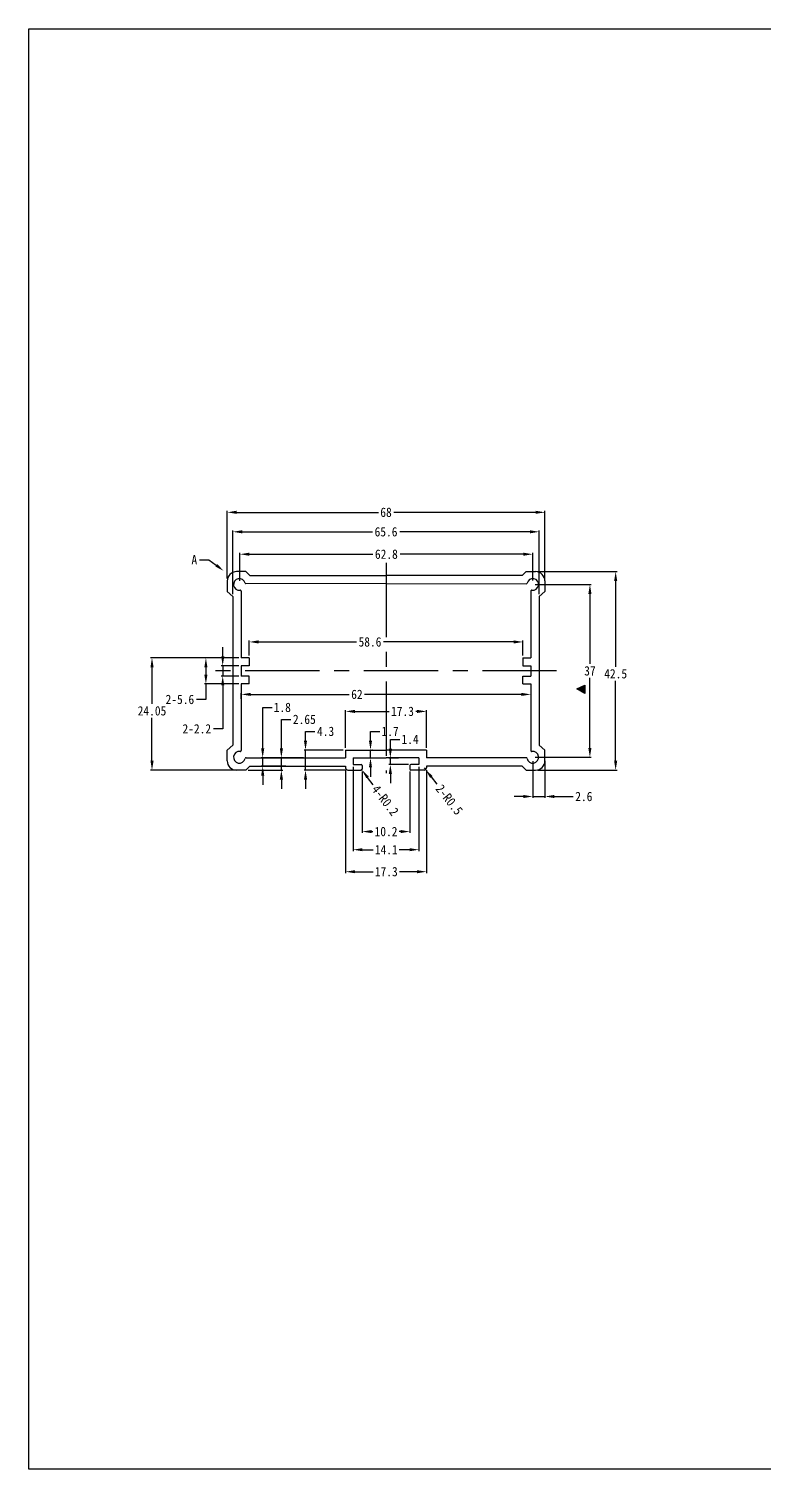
# Model space of a CAD drawing. Header units: millimetres. Extents: x 43 to 560, y -221 to 88.
# Drawn here: x 42.9 to 200.3, y -220.6 to 87.8 of the extents above; entities that cross this region are included whole.
import ezdxf

# ---------------------------------------------------------------- set-up
doc = ezdxf.new("R2010")
doc.units = ezdxf.units.MM
doc.header["$LTSCALE"] = 0.5
doc.linetypes.add('CENTER', pattern=[50.8, 31.75, -6.35, 6.35, -6.35])
doc.layers.get('0').update_dxf_attribs({"lineweight": 30})
doc.layers.get('Defpoints').update_dxf_attribs({"lineweight": 30})
doc.layers.add('图层3', color=1, linetype='CENTER', lineweight=30)
doc.layers.add('标注', color=7, linetype='Continuous', lineweight=30)
doc.styles.add('STYLE2', font='', dxfattribs={"width": 0.9})
doc.styles.get('STYLE2').set_extended_font_data('NSimSun')
doc.dimstyles.new('比例1.5-1', dxfattribs={"dimtxt": 2, "dimasz": 2, "dimexe": 0.3, "dimexo": 0.5, "dimgap": 0.5, "dimtad": 0, "dimtih": 1, "dimtoh": 1, "dimdsep": 46, "dimtxsty": 'STYLE2', "dimcen": 0, "dimclrd": 5, "dimclre": 5, "dimclrt": 5, "dimadec": 3, "dimazin": 2, "dimtfac": 1, "dimtmove": 0, "dimatfit": 3, "dimfxl": 1, "dimarcsym": 0})
doc.dimstyles.new('比例1.5-1$4', dxfattribs={"dimtxt": 2, "dimasz": 2, "dimexe": 0.3, "dimexo": 0.5, "dimgap": 0.5, "dimtad": 0, "dimtih": 1, "dimtoh": 1, "dimdsep": 46, "dimtxsty": 'STYLE2', "dimcen": 0, "dimclrd": 5, "dimclre": 5, "dimclrt": 5, "dimadec": 3, "dimazin": 2, "dimtfac": 1, "dimtofl": 0, "dimtmove": 0, "dimatfit": 3, "dimfxl": 1, "dimarcsym": 0})

# ---------------------------------------------------------------- blocks, each defined once
blk = doc.blocks.new('*D3')
at = {"layer": 'Defpoints', "color": 0, "lineweight": -3}
for p in [(84.64, -28.25), (88.11, -30.86)]:
    blk.add_point(p, dxfattribs=at)
at = {"layer": '标注', "color": 5, "lineweight": -2}
for p, q in [((79.44, -25.85), (81.44, -25.85)), ((81.44, -25.85), (83.04, -27.05))]:
    blk.add_line(p, q, dxfattribs=at)
at = {"layer": '标注', "color": 5, "lineweight": -3}
blk.add_solid([(83.24, -26.79), (82.84, -27.32), (84.64, -28.25)], dxfattribs=at)
at = {"layer": '标注', "color": 5, "insert": (78.33, -25.85), "char_height": 2, "attachment_point": 5, "style": 'STYLE2'}
blk.add_mtext('A', dxfattribs=at)
blk = doc.blocks.new('*D4')
at = {"layer": 'Defpoints', "color": 0, "lineweight": -3}
for p in [(150.78, -68.51), (153.38, -68.44), (153.38, -76.55)]:
    blk.add_point(p, dxfattribs=at)
at = {"layer": '标注', "color": 5, "lineweight": -2}
for p, q in [((150.78, -69.01), (150.78, -76.85)), ((153.38, -68.94), (153.38, -76.85)), ((148.78, -76.55), (146.78, -76.55)), ((150.78, -76.55), (153.38, -76.55)), ((155.38, -76.55), (159.44, -76.55))]:
    blk.add_line(p, q, dxfattribs=at)
at = {"layer": '标注', "color": 5, "lineweight": -3}
for points in [[(148.78, -76.22), (148.78, -76.88), (150.78, -76.55)], [(155.38, -76.22), (155.38, -76.88), (153.38, -76.55)]]:
    blk.add_solid(points, dxfattribs=at)
at = {"layer": '标注', "color": 5, "insert": (161.73, -76.55), "char_height": 2, "attachment_point": 5, "style": 'STYLE2'}
blk.add_mtext('2.6', dxfattribs=at)
blk = doc.blocks.new('*D5')
at = {"layer": 'Defpoints', "color": 0, "lineweight": -3}
for p in [(150.38, -54.69), (150.38, -54.74), (88.38, -56.11)]:
    blk.add_point(p, dxfattribs=at)
at = {"layer": '标注', "color": 5, "lineweight": -2}
for p, q in [((88.38, -55.61), (88.38, -54.39)), ((90.38, -54.69), (111.5, -54.69)), ((148.38, -54.69), (114.78, -54.69)), ((150.38, -54.24), (150.38, -54.39))]:
    blk.add_line(p, q, dxfattribs=at)
at = {"layer": '标注', "color": 5, "lineweight": -3}
for points in [[(90.38, -54.36), (90.38, -55.02), (88.38, -54.69)], [(148.38, -54.36), (148.38, -55.02), (150.38, -54.69)]]:
    blk.add_solid(points, dxfattribs=at)
at = {"layer": '标注', "color": 5, "insert": (113.14, -54.69), "char_height": 2, "attachment_point": 5, "style": 'STYLE2'}
blk.add_mtext('62', dxfattribs=at)
blk = doc.blocks.new('*D6')
at = {"layer": 'Defpoints', "color": 0, "lineweight": -3}
for p in [(148.68, -43.46), (90.08, -46.86), (148.68, -46.86)]:
    blk.add_point(p, dxfattribs=at)
at = {"layer": '标注', "color": 5, "lineweight": -2}
for p, q in [((90.08, -46.36), (90.08, -43.16)), ((148.68, -46.36), (148.68, -43.16)), ((92.08, -43.46), (113.02, -43.46)), ((146.68, -43.46), (118.86, -43.46))]:
    blk.add_line(p, q, dxfattribs=at)
at = {"layer": '标注', "color": 5, "lineweight": -3}
for points in [[(92.08, -43.12), (92.08, -43.79), (90.08, -43.46)], [(146.68, -43.12), (146.68, -43.79), (148.68, -43.46)]]:
    blk.add_solid(points, dxfattribs=at)
at = {"layer": '标注', "color": 5, "insert": (115.94, -43.46), "char_height": 2, "attachment_point": 5, "style": 'STYLE2'}
blk.add_mtext('58.6', dxfattribs=at)
blk = doc.blocks.new('*D7')
at = {"layer": 'Defpoints', "color": 0, "lineweight": -3}
for p in [(102.14, -66.61), (110.73, -66.61), (111.23, -70.91)]:
    blk.add_point(p, dxfattribs=at)
at = {"layer": '标注', "color": 5, "lineweight": -2}
for p, q in [((102.14, -64.61), (102.14, -62.61)), ((102.14, -62.61), (104.14, -62.61)), ((110.23, -66.61), (101.84, -66.61)), ((102.14, -70.91), (102.14, -66.61)), ((110.73, -70.91), (101.84, -70.91)), ((102.14, -72.91), (102.14, -74.91))]:
    blk.add_line(p, q, dxfattribs=at)
at = {"layer": '标注', "color": 5, "lineweight": -3}
for points in [[(101.81, -64.61), (102.47, -64.61), (102.14, -66.61)], [(101.81, -72.91), (102.47, -72.91), (102.14, -70.91)]]:
    blk.add_solid(points, dxfattribs=at)
at = {"layer": '标注', "color": 5, "insert": (106.44, -62.61), "char_height": 2, "attachment_point": 5, "style": 'STYLE2'}
blk.add_mtext('4.3', dxfattribs=at)
blk = doc.blocks.new('*D8')
at = {"layer": 'Defpoints', "color": 0, "lineweight": -3}
for p in [(80.81, -46.86), (88.38, -46.86), (88.38, -52.46)]:
    blk.add_point(p, dxfattribs=at)
at = {"layer": '标注', "color": 5, "lineweight": -2}
for p, q in [((87.88, -46.86), (80.51, -46.86)), ((80.81, -48.86), (80.81, -50.46)), ((87.88, -52.46), (80.51, -52.46)), ((80.81, -52.46), (80.81, -55.77)), ((80.81, -55.77), (78.81, -55.77))]:
    blk.add_line(p, q, dxfattribs=at)
at = {"layer": '标注', "color": 5, "lineweight": -3}
for points in [[(80.48, -48.86), (81.14, -48.86), (80.81, -46.86)], [(80.48, -50.46), (81.14, -50.46), (80.81, -52.46)]]:
    blk.add_solid(points, dxfattribs=at)
at = {"layer": '标注', "color": 5, "insert": (75.24, -55.77), "char_height": 2, "attachment_point": 5, "style": 'STYLE2'}
blk.add_mtext('2-5.6', dxfattribs=at)
blk = doc.blocks.new('*D9')
at = {"layer": 'Defpoints', "color": 0, "lineweight": -3}
for p in [(84.41, -48.56), (88.38, -48.56), (88.38, -50.76)]:
    blk.add_point(p, dxfattribs=at)
at = {"layer": '标注', "color": 5, "lineweight": -2}
for p, q in [((84.41, -46.56), (84.41, -44.56)), ((87.88, -48.56), (84.11, -48.56)), ((84.41, -48.56), (84.41, -50.76)), ((87.88, -50.76), (84.11, -50.76)), ((84.41, -52.76), (84.41, -62.07)), ((84.41, -62.07), (82.41, -62.07))]:
    blk.add_line(p, q, dxfattribs=at)
at = {"layer": '标注', "color": 5, "lineweight": -3}
for points in [[(84.08, -46.56), (84.75, -46.56), (84.41, -48.56)], [(84.08, -52.76), (84.75, -52.76), (84.41, -50.76)]]:
    blk.add_solid(points, dxfattribs=at)
at = {"layer": '标注', "color": 5, "insert": (78.86, -62.07), "char_height": 2, "attachment_point": 5, "style": 'STYLE2'}
blk.add_mtext('2-2.2', dxfattribs=at)
blk = doc.blocks.new('*D10')
at = {"layer": 'Defpoints', "color": 0, "lineweight": -3}
for p in [(151.38, -28.41), (151.38, -70.91), (168.54, -70.91)]:
    blk.add_point(p, dxfattribs=at)
at = {"layer": '标注', "color": 5, "lineweight": -2}
for p, q in [((151.88, -28.41), (168.84, -28.41)), ((168.54, -30.41), (168.54, -48.78)), ((168.54, -68.91), (168.54, -51.78)), ((151.88, -70.91), (168.84, -70.91))]:
    blk.add_line(p, q, dxfattribs=at)
at = {"layer": '标注', "color": 5, "lineweight": -3}
for points in [[(168.21, -30.41), (168.87, -30.41), (168.54, -28.41)], [(168.21, -68.91), (168.87, -68.91), (168.54, -70.91)]]:
    blk.add_solid(points, dxfattribs=at)
at = {"layer": '标注', "color": 5, "insert": (168.54, -50.28), "char_height": 2, "attachment_point": 5, "style": 'STYLE2'}
blk.add_mtext('42.5', dxfattribs=at)
blk = doc.blocks.new('*D11')
at = {"layer": 'Defpoints', "color": 0, "lineweight": -3}
for p in [(114.08, -70.71), (114.21, -70.86)]:
    blk.add_point(p, dxfattribs=at)
at = {"layer": '标注', "color": 5, "lineweight": -2}
for p, q in [((114.08, -70.71), (114.21, -70.86)), ((116.64, -74.04), (115.42, -72.45))]:
    blk.add_line(p, q, dxfattribs=at)
at = {"layer": '标注', "color": 5, "lineweight": -3}
blk.add_solid([(115.69, -72.25), (115.16, -72.65), (114.21, -70.86)], dxfattribs=at)
at = {"layer": '标注', "color": 5, "insert": (119.21, -77.38), "char_height": 2, "attachment_point": 5, "rotation": 307.539, "style": 'STYLE2'}
blk.add_mtext('4-R0.2', dxfattribs=at)
blk = doc.blocks.new('*D12')
at = {"layer": 'Defpoints', "color": 0, "lineweight": -3}
for p in [(127.53, -70.41), (127.84, -70.8)]:
    blk.add_point(p, dxfattribs=at)
at = {"layer": '标注', "color": 5, "lineweight": -2}
for p, q in [((127.53, -70.41), (127.84, -70.8)), ((130.32, -73.94), (129.08, -72.37))]:
    blk.add_line(p, q, dxfattribs=at)
at = {"layer": '标注', "color": 5, "lineweight": -3}
blk.add_solid([(129.34, -72.16), (128.82, -72.57), (127.84, -70.8)], dxfattribs=at)
at = {"layer": '标注', "color": 5, "insert": (132.92, -77.23), "char_height": 2, "attachment_point": 5, "rotation": 308.2493, "style": 'STYLE2'}
blk.add_mtext('2-R0.5', dxfattribs=at)
blk = doc.blocks.new('*D13')
at = {"layer": 'Defpoints', "color": 0, "lineweight": -3}
for p in [(120.3, -68.31), (122.53, -68.31), (124.68, -69.71)]:
    blk.add_point(p, dxfattribs=at)
at = {"layer": '标注', "color": 5, "lineweight": -2}
for p, q in [((120.3, -66.31), (120.3, -64.31)), ((120.3, -64.31), (122.3, -64.31)), ((122.03, -68.31), (120, -68.31)), ((124.18, -69.71), (120, -69.71)), ((120.3, -69.71), (120.3, -68.31)), ((120.3, -71.71), (120.3, -73.71))]:
    blk.add_line(p, q, dxfattribs=at)
at = {"layer": '标注', "color": 5, "lineweight": -3}
for points in [[(119.97, -66.31), (120.64, -66.31), (120.3, -68.31)], [(119.97, -71.71), (120.64, -71.71), (120.3, -69.71)]]:
    blk.add_solid(points, dxfattribs=at)
at = {"layer": '标注', "color": 5, "insert": (124.53, -64.31), "char_height": 2, "attachment_point": 5, "style": 'STYLE2'}
blk.add_mtext('1.4', dxfattribs=at)
blk = doc.blocks.new('*D14')
at = {"layer": 'Defpoints', "color": 0, "lineweight": -3}
for p in [(116.01, -66.61), (116.05, -66.61), (115.97, -68.31)]:
    blk.add_point(p, dxfattribs=at)
at = {"layer": '标注', "color": 5, "lineweight": -2}
for p, q in [((116.05, -64.61), (116.05, -62.61)), ((116.05, -62.61), (118.05, -62.61)), ((116.05, -68.31), (116.05, -66.61)), ((116.51, -66.61), (116.35, -66.61)), ((116.05, -70.31), (116.05, -72.31)), ((116.47, -68.31), (116.35, -68.31))]:
    blk.add_line(p, q, dxfattribs=at)
at = {"layer": '标注', "color": 5, "lineweight": -3}
for points in [[(115.72, -64.61), (116.38, -64.61), (116.05, -66.61)], [(115.72, -70.31), (116.38, -70.31), (116.05, -68.31)]]:
    blk.add_solid(points, dxfattribs=at)
at = {"layer": '标注', "color": 5, "insert": (120.25, -62.61), "char_height": 2, "attachment_point": 5, "style": 'STYLE2'}
blk.add_mtext('1.7', dxfattribs=at)
blk = doc.blocks.new('*D15')
at = {"layer": 'Defpoints', "color": 0, "lineweight": -3}
for p in [(112.33, -69.71), (126.43, -69.71), (126.43, -87.94)]:
    blk.add_point(p, dxfattribs=at)
at = {"layer": '标注', "color": 5, "lineweight": -2}
for p, q in [((112.33, -70.21), (112.33, -88.24)), ((126.43, -70.21), (126.43, -88.24)), ((114.33, -87.94), (116.65, -87.94)), ((124.43, -87.94), (122.22, -87.94))]:
    blk.add_line(p, q, dxfattribs=at)
at = {"layer": '标注', "color": 5, "lineweight": -3}
for points in [[(114.33, -87.61), (114.33, -88.27), (112.33, -87.94)], [(124.43, -87.61), (124.43, -88.27), (126.43, -87.94)]]:
    blk.add_solid(points, dxfattribs=at)
at = {"layer": '标注', "color": 5, "insert": (119.43, -87.94), "char_height": 2, "attachment_point": 5, "style": 'STYLE2'}
blk.add_mtext('14.1', dxfattribs=at)
blk = doc.blocks.new('*D16')
at = {"layer": 'Defpoints', "color": 0, "lineweight": -3}
for p in [(92.97, -68.26), (98.39, -68.26), (98.39, -70.06)]:
    blk.add_point(p, dxfattribs=at)
at = {"layer": '标注', "color": 5, "lineweight": -2}
for p, q in [((92.97, -66.26), (92.97, -57.48)), ((92.97, -57.48), (94.97, -57.48)), ((97.89, -68.26), (92.67, -68.26)), ((97.89, -70.06), (92.67, -70.06)), ((92.97, -70.06), (92.97, -68.26)), ((92.97, -72.06), (92.97, -74.06))]:
    blk.add_line(p, q, dxfattribs=at)
at = {"layer": '标注', "color": 5, "lineweight": -3}
for points in [[(92.64, -66.26), (93.31, -66.26), (92.97, -68.26)], [(92.64, -72.06), (93.31, -72.06), (92.97, -70.06)]]:
    blk.add_solid(points, dxfattribs=at)
at = {"layer": '标注', "color": 5, "insert": (97.17, -57.48), "char_height": 2, "attachment_point": 5, "style": 'STYLE2'}
blk.add_mtext('1.8', dxfattribs=at)
blk = doc.blocks.new('*D17')
at = {"layer": 'Defpoints', "color": 0, "lineweight": -3}
for p in [(89.38, -70.91), (96.97, -68.26), (102.2, -68.26)]:
    blk.add_point(p, dxfattribs=at)
at = {"layer": '标注', "color": 5, "lineweight": -2}
for p, q in [((96.97, -66.26), (96.97, -60.04)), ((96.97, -60.04), (98.97, -60.04)), ((89.88, -70.91), (97.27, -70.91)), ((101.7, -68.26), (96.67, -68.26)), ((96.97, -70.91), (96.97, -68.26)), ((96.97, -72.91), (96.97, -74.91))]:
    blk.add_line(p, q, dxfattribs=at)
at = {"layer": '标注', "color": 5, "lineweight": -3}
for points in [[(96.64, -66.26), (97.31, -66.26), (96.97, -68.26)], [(96.64, -72.91), (97.31, -72.91), (96.97, -70.91)]]:
    blk.add_solid(points, dxfattribs=at)
at = {"layer": '标注', "color": 5, "insert": (101.89, -60.04), "char_height": 2, "attachment_point": 5, "style": 'STYLE2'}
blk.add_mtext('2.65', dxfattribs=at)
blk = doc.blocks.new('*D18')
at = {"layer": 'Defpoints', "color": 0, "lineweight": -3}
for p in [(110.73, -70.41), (128.03, -70.41), (128.03, -92.65)]:
    blk.add_point(p, dxfattribs=at)
at = {"layer": '标注', "color": 5, "lineweight": -2}
for p, q in [((110.73, -70.91), (110.73, -92.95)), ((128.03, -70.91), (128.03, -92.95)), ((112.73, -92.65), (116.6, -92.65)), ((126.03, -92.65), (122.27, -92.65))]:
    blk.add_line(p, q, dxfattribs=at)
at = {"layer": '标注', "color": 5, "lineweight": -3}
for points in [[(112.73, -92.32), (112.73, -92.98), (110.73, -92.65)], [(126.03, -92.32), (126.03, -92.98), (128.03, -92.65)]]:
    blk.add_solid(points, dxfattribs=at)
at = {"layer": '标注', "color": 5, "insert": (119.43, -92.65), "char_height": 2, "attachment_point": 5, "style": 'STYLE2'}
blk.add_mtext('17.3', dxfattribs=at)
blk = doc.blocks.new('*D19')
at = {"layer": 'Defpoints', "color": 0, "lineweight": -3}
for p in [(128.03, -58.33), (110.73, -66.61), (128.03, -66.61)]:
    blk.add_point(p, dxfattribs=at)
at = {"layer": '标注', "color": 5, "lineweight": -2}
for p, q in [((110.73, -66.11), (110.73, -58.03)), ((112.73, -58.33), (120.07, -58.33)), ((126.03, -58.33), (125.74, -58.33)), ((128.03, -66.11), (128.03, -58.03))]:
    blk.add_line(p, q, dxfattribs=at)
at = {"layer": '标注', "color": 5, "lineweight": -3}
for points in [[(112.73, -58), (112.73, -58.67), (110.73, -58.33)], [(126.03, -58), (126.03, -58.67), (128.03, -58.33)]]:
    blk.add_solid(points, dxfattribs=at)
at = {"layer": '标注', "color": 5, "insert": (122.9, -58.33), "char_height": 2, "attachment_point": 5, "style": 'STYLE2'}
blk.add_mtext('17.3', dxfattribs=at)
blk = doc.blocks.new('*D20')
at = {"layer": 'Defpoints', "color": 0, "lineweight": -3}
for p in [(114.28, -70.71), (124.48, -70.71), (124.48, -84.06)]:
    blk.add_point(p, dxfattribs=at)
at = {"layer": '标注', "color": 5, "lineweight": -2}
for p, q in [((114.28, -71.21), (114.28, -84.36)), ((124.48, -71.21), (124.48, -84.36)), ((116.28, -84.06), (116.55, -84.06)), ((122.48, -84.06), (122.22, -84.06))]:
    blk.add_line(p, q, dxfattribs=at)
at = {"layer": '标注', "color": 5, "lineweight": -3}
for points in [[(116.28, -83.72), (116.28, -84.39), (114.28, -84.06)], [(122.48, -83.72), (122.48, -84.39), (124.48, -84.06)]]:
    blk.add_solid(points, dxfattribs=at)
at = {"layer": '标注', "color": 5, "insert": (119.38, -84.06), "char_height": 2, "attachment_point": 5, "style": 'STYLE2'}
blk.add_mtext('10.2', dxfattribs=at)
blk = doc.blocks.new('*D21')
at = {"layer": 'Defpoints', "color": 0, "lineweight": -3}
for p in [(88.38, -46.86), (69.27, -70.91), (88.38, -70.91)]:
    blk.add_point(p, dxfattribs=at)
at = {"layer": '标注', "color": 5, "lineweight": -2}
for p, q in [((87.88, -46.86), (68.97, -46.86)), ((69.27, -48.86), (69.27, -56.72)), ((69.27, -68.91), (69.27, -59.72)), ((87.88, -70.91), (68.97, -70.91))]:
    blk.add_line(p, q, dxfattribs=at)
at = {"layer": '标注', "color": 5, "lineweight": -3}
for points in [[(68.94, -48.86), (69.61, -48.86), (69.27, -46.86)], [(68.94, -68.91), (69.61, -68.91), (69.27, -70.91)]]:
    blk.add_solid(points, dxfattribs=at)
at = {"layer": '标注', "color": 5, "insert": (69.27, -58.22), "char_height": 2, "attachment_point": 5, "style": 'STYLE2'}
blk.add_mtext('24.05', dxfattribs=at)
blk = doc.blocks.new('*D22')
at = {"layer": 'Defpoints', "color": 0, "lineweight": -3}
for p in [(150.78, -24.68), (150.78, -30.81), (88.11, -30.86)]:
    blk.add_point(p, dxfattribs=at)
at = {"layer": '标注', "color": 5, "lineweight": -2}
for p, q in [((88.11, -30.36), (88.11, -24.38)), ((150.78, -30.31), (150.78, -24.38)), ((90.11, -24.68), (116.52, -24.68)), ((148.78, -24.68), (122.37, -24.68))]:
    blk.add_line(p, q, dxfattribs=at)
at = {"layer": '标注', "color": 5, "lineweight": -3}
for points in [[(90.11, -24.34), (90.11, -25.01), (88.11, -24.68)], [(148.78, -24.34), (148.78, -25.01), (150.78, -24.68)]]:
    blk.add_solid(points, dxfattribs=at)
at = {"layer": '标注', "color": 5, "insert": (119.45, -24.68), "char_height": 2, "attachment_point": 5, "style": 'STYLE2'}
blk.add_mtext('62.8', dxfattribs=at)
blk = doc.blocks.new('*D23')
at = {"layer": 'Defpoints', "color": 0, "lineweight": -3}
for p in [(152.18, -19.88), (86.58, -33.76), (152.18, -33.76)]:
    blk.add_point(p, dxfattribs=at)
at = {"layer": '标注', "color": 5, "lineweight": -2}
for p, q in [((86.58, -33.26), (86.58, -19.58)), ((88.58, -19.88), (116.45, -19.88)), ((150.18, -19.88), (122.32, -19.88)), ((152.18, -33.26), (152.18, -19.58))]:
    blk.add_line(p, q, dxfattribs=at)
at = {"layer": '标注', "color": 5, "lineweight": -3}
for points in [[(88.58, -19.55), (88.58, -20.21), (86.58, -19.88)], [(150.18, -19.55), (150.18, -20.21), (152.18, -19.88)]]:
    blk.add_solid(points, dxfattribs=at)
at = {"layer": '标注', "color": 5, "insert": (119.38, -19.88), "char_height": 2, "attachment_point": 5, "style": 'STYLE2'}
blk.add_mtext('65.6', dxfattribs=at)
blk = doc.blocks.new('*D24')
at = {"layer": 'Defpoints', "color": 0, "lineweight": -3}
for p in [(153.38, -15.71), (85.38, -30.41), (153.38, -30.81)]:
    blk.add_point(p, dxfattribs=at)
at = {"layer": '标注', "color": 5, "lineweight": -2}
for p, q in [((85.38, -29.91), (85.38, -15.41)), ((153.38, -30.31), (153.38, -15.41)), ((87.38, -15.71), (117.74, -15.71)), ((151.38, -15.71), (121.03, -15.71))]:
    blk.add_line(p, q, dxfattribs=at)
at = {"layer": '标注', "color": 5, "lineweight": -3}
for points in [[(87.38, -15.37), (87.38, -16.04), (85.38, -15.71)], [(151.38, -15.37), (151.38, -16.04), (153.38, -15.71)]]:
    blk.add_solid(points, dxfattribs=at)
at = {"layer": '标注', "color": 5, "insert": (119.38, -15.71), "char_height": 2, "attachment_point": 5, "style": 'STYLE2'}
blk.add_mtext('68', dxfattribs=at)
blk = doc.blocks.new('*D60')
at = {"layer": 'Defpoints', "color": 0, "lineweight": -3}
for p in [(150.78, -31.16), (163.03, -31.16), (150.78, -68.16)]:
    blk.add_point(p, dxfattribs=at)
at = {"layer": '标注', "color": 5, "lineweight": -2}
for p, q in [((151.28, -31.16), (163.33, -31.16)), ((163.03, -33.16), (163.03, -48.16)), ((163.03, -66.16), (163.03, -51.16)), ((151.28, -68.16), (163.33, -68.16))]:
    blk.add_line(p, q, dxfattribs=at)
at = {"layer": '标注', "color": 5, "lineweight": -3}
for points in [[(162.69, -33.16), (163.36, -33.16), (163.03, -31.16)], [(162.69, -66.16), (163.36, -66.16), (163.03, -68.16)]]:
    blk.add_solid(points, dxfattribs=at)
at = {"layer": '标注', "color": 5, "insert": (163.03, -49.66), "char_height": 2, "attachment_point": 5, "style": 'STYLE2'}
blk.add_mtext('37', dxfattribs=at)

msp = doc.modelspace()

# ---------------------------------------------------------------- hatches: boundary and pattern name
at = {"layer": '标注'}
msp.add_hatch(color=256, dxfattribs=at).paths.add_polyline_path([(161.967, -52.711), (160.251, -53.502), (161.967, -54.469)])

# ---------------------------------------------------------------- linework, layer by layer
for p, q in [((85.384, -30.405), (85.384, -32.655)), ((89.384, -28.405), (87.384, -28.405)), ((89.384, -28.405), (90.234, -29.255)), ((90.234, -29.255), (119.384, -29.255)), ((148.534, -29.255), (119.384, -29.255)), ((149.384, -28.405), (148.534, -29.255)), ((149.384, -28.405), (151.384, -28.405)), ((153.384, -30.405), (153.384, -32.655)), ((85.384, -32.655), (86.584, -33.755)), ((86.584, -33.755), (86.584, -65.555)), ((88.384, -32.591), (88.384, -46.855)), ((119.384, -30.952), (89.391, -31.005)), ((119.384, -30.952), (149.377, -31.005)), ((150.384, -32.591), (150.384, -46.855)), ((153.384, -32.655), (152.184, -33.755)), ((152.184, -33.755), (152.184, -65.555)), ((90.084, -46.855), (88.384, -46.855)), ((88.384, -48.555), (88.384, -50.755)), ((90.084, -48.555), (88.384, -48.555)), ((90.084, -46.855), (90.084, -48.555)), ((148.684, -46.855), (148.684, -48.555)), ((148.684, -46.855), (150.384, -46.855)), ((148.684, -48.555), (150.384, -48.555)), ((150.384, -48.555), (150.384, -50.755)), ((90.084, -50.755), (88.384, -50.755)), ((90.084, -52.455), (90.084, -50.755)), ((148.684, -52.455), (148.684, -50.755)), ((148.684, -50.755), (150.384, -50.755)), ((88.384, -52.455), (88.384, -66.719)), ((90.084, -52.455), (88.384, -52.455)), ((148.684, -52.455), (150.384, -52.455)), ((150.384, -52.455), (150.384, -66.719)), ((85.384, -66.655), (86.584, -65.555)), ((85.384, -68.905), (85.384, -66.655)), ((110.734, -66.605), (119.384, -66.605)), ((110.734, -66.605), (110.734, -68.255)), ((128.034, -66.605), (119.384, -66.605)), ((128.034, -66.605), (128.034, -68.255)), ((153.384, -66.655), (152.184, -65.555)), ((153.384, -68.905), (153.384, -66.655)), ((89.384, -70.905), (87.384, -70.905)), ((89.384, -70.905), (90.234, -70.055)), ((89.403, -68.255), (110.734, -68.255)), ((90.234, -70.055), (110.734, -70.055)), ((110.734, -70.055), (110.734, -70.405)), ((111.234, -70.905), (114.084, -70.905)), ((112.334, -68.305), (112.334, -69.705)), ((112.334, -68.305), (119.384, -68.305)), ((112.334, -69.705), (114.084, -69.705)), ((114.284, -69.905), (114.284, -70.705)), ((126.434, -68.305), (119.384, -68.305)), ((124.484, -69.905), (124.484, -70.705)), ((126.434, -69.705), (124.684, -69.705)), ((127.534, -70.905), (124.684, -70.905)), ((126.434, -68.305), (126.434, -69.705)), ((149.365, -68.255), (128.034, -68.255)), ((148.534, -70.055), (128.034, -70.055)), ((128.034, -70.055), (128.034, -70.405)), ((149.384, -70.905), (148.534, -70.055)), ((149.384, -70.905), (151.384, -70.905))]:
    msp.add_line(p, q)
at = {"lineweight": -3}
msp.add_lwpolyline([(42.896, 87.814), (560.285, 87.814), (560.285, -220.573), (42.896, -220.573)], close=True, dxfattribs=at)
for centre, radius, start, end in [((87.384, -30.405), 2, 90, 180), ((87.984, -31.155), 1.25, 13.98298, 277.92814), ((150.784, -31.155), 1.25, 262.07186, 166.01702), ((151.384, -30.405), 2, 0, 90), ((88.184, -32.591), 0.2, 0, 97.92814), ((89.391, -30.805), 0.2, 193.98298, 270.10195), ((149.377, -30.805), 0.2, 269.89805, 346.01702), ((150.584, -32.591), 0.2, 82.07186, 180), ((87.984, -68.155), 1.25, 82.07186, 348.05946), ((88.184, -66.719), 0.2, 262.07186, 0), ((150.784, -68.155), 1.25, 191.94054, 97.92814), ((150.584, -66.719), 0.2, 180, 277.92814), ((87.384, -68.905), 2, 180, 270), ((89.403, -68.455), 0.2, 90, 168.05946), ((111.234, -70.405), 0.5, 180, 270), ((114.084, -69.905), 0.2, 0, 90), ((114.084, -70.705), 0.2, 270, 0), ((124.684, -69.905), 0.2, 90, 180), ((124.684, -70.705), 0.2, 180, 270), ((127.534, -70.405), 0.5, 270, 0), ((149.365, -68.455), 0.2, 11.94054, 90), ((151.384, -68.905), 2, 270, 0)]:
    msp.add_arc(centre, radius, start, end)
at = {"layer": '图层3', "color": 1, "linetype": 'CENTER'}
for p, q in [((119.384, -26.543), (119.384, -71.561)), ((155.908, -49.655), (82.86, -49.655))]:
    msp.add_line(p, q, dxfattribs=at)
at = {"layer": '标注'}
for p, q in [((160.251, -53.502), (161.967, -52.711)), ((161.967, -54.469), (160.251, -53.502)), ((161.967, -52.711), (161.967, -54.469))]:
    msp.add_line(p, q, dxfattribs=at)

# ---------------------------------------------------------------- dimensions: what is measured, and where the dimension line sits
for base, p1, p2, picture, middle in [((153.384, -15.705), (85.384, -30.405), (153.384, -30.805), '*D24', (119.384, -15.705)), ((152.184, -19.881), (86.584, -33.755), (152.184, -33.755), '*D23', (119.384, -19.881))]:
    dim = msp.add_linear_dim(base=base, p1=p1, p2=p2, dimstyle='比例1.5-1', dxfattribs=at)
    dim.commit()
    dim.dimension.update_dxf_attribs({"geometry": picture, "text_midpoint": middle})
dim = msp.add_radius_dim(center=(88.112, -30.862), mpoint=(84.638, -28.255), text='A', dimstyle='比例1.5-1$4', dxfattribs=at)
dim.commit()
dim.dimension.update_dxf_attribs({"geometry": '*D3', "text_midpoint": (78.334, -25.854)})
dim = msp.add_linear_dim(base=(150.784, -24.675), p1=(88.112, -30.862), p2=(150.784, -30.805), text='62.8', dimstyle='比例1.5-1', dxfattribs=at)
dim.commit()
dim.dimension.update_dxf_attribs({"geometry": '*D22', "text_midpoint": (119.448, -24.675)})
for base, p1, p2, picture, middle in [((168.54, -70.905), (151.384, -28.405), (151.384, -70.905), '*D10', (168.54, -50.28)), ((69.272, -70.905), (88.384, -46.855), (88.384, -70.905), '*D21', (69.272, -58.218)), ((92.972, -68.255), (98.389, -70.055), (98.389, -68.255), '*D16', (97.172, -57.477)), ((96.972, -68.255), (89.384, -70.905), (102.201, -68.255), '*D17', (101.887, -60.038)), ((102.141, -66.605), (111.234, -70.905), (110.734, -66.605), '*D7', (106.436, -62.605)), ((120.303, -68.305), (124.684, -69.705), (122.533, -68.305), '*D13', (124.533, -64.305))]:
    dim = msp.add_linear_dim(base=base, p1=p1, p2=p2, angle=90, dimstyle='比例1.5-1', dxfattribs=at)
    dim.commit()
    dim.dimension.update_dxf_attribs({"geometry": picture, "text_midpoint": middle, "dimtype": 160})
for base, p1, p2, picture, middle in [((163.025, -31.155), (150.784, -68.155), (150.784, -31.155), '*D60', (163.025, -49.655)), ((116.05, -66.605), (115.968, -68.305), (116.009, -66.605), '*D14', (120.25, -62.605))]:
    dim = msp.add_linear_dim(base=base, p1=p1, p2=p2, angle=90, dimstyle='比例1.5-1', dxfattribs=at)
    dim.commit()
    dim.dimension.update_dxf_attribs({"geometry": picture, "text_midpoint": middle})
for base, p1, p2, picture, middle in [((148.684, -43.456), (90.084, -46.855), (148.684, -46.855), '*D6', (115.935, -43.456)), ((150.384, -54.69), (88.384, -56.107), (150.384, -54.742), '*D5', (113.145, -54.69)), ((128.034, -58.334), (110.734, -66.605), (128.034, -66.605), '*D19', (122.904, -58.334)), ((128.034, -92.649), (110.734, -70.405), (128.034, -70.405), '*D18', (119.434, -92.649)), ((126.434, -87.94), (112.334, -69.705), (126.434, -69.705), '*D15', (119.434, -87.94)), ((124.484, -84.056), (114.284, -70.705), (124.484, -70.705), '*D20', (119.384, -84.056)), ((153.384, -76.55), (150.784, -68.505), (153.384, -68.444), '*D4', (161.732, -76.55))]:
    dim = msp.add_linear_dim(base=base, p1=p1, p2=p2, dimstyle='比例1.5-1', dxfattribs=at)
    dim.commit()
    dim.dimension.update_dxf_attribs({"geometry": picture, "text_midpoint": middle, "dimtype": 160})
for base, p1, p2, text, picture, middle in [((84.412, -48.555), (88.384, -50.755), (88.384, -48.555), '2-2.2', '*D9', (78.857, -62.073)), ((80.81, -46.855), (88.384, -52.455), (88.384, -46.855), '2-5.6', '*D8', (75.24, -55.77))]:
    dim = msp.add_linear_dim(base=base, p1=p1, p2=p2, angle=90, text=text, dimstyle='比例1.5-1', dxfattribs=at)
    dim.commit()
    dim.dimension.update_dxf_attribs({"geometry": picture, "text_midpoint": middle, "dimtype": 160})
for center, mpoint, text, picture, middle in [((114.084, -70.705), (114.206, -70.864), '4-R0.2', '*D11', (119.211, -77.378)), ((127.534, -70.405), (127.843, -70.798), '2-R0.5', '*D12', (132.917, -77.234))]:
    dim = msp.add_radius_dim(center=center, mpoint=mpoint, text=text, dimstyle='比例1.5-1$4', override={"dimtih": 0, "dimtoh": 0, "dimtofl": 1}, dxfattribs=at)
    dim.commit()
    dim.dimension.update_dxf_attribs({"geometry": picture, "text_midpoint": middle})

doc.saveas('drawing.dxf')
